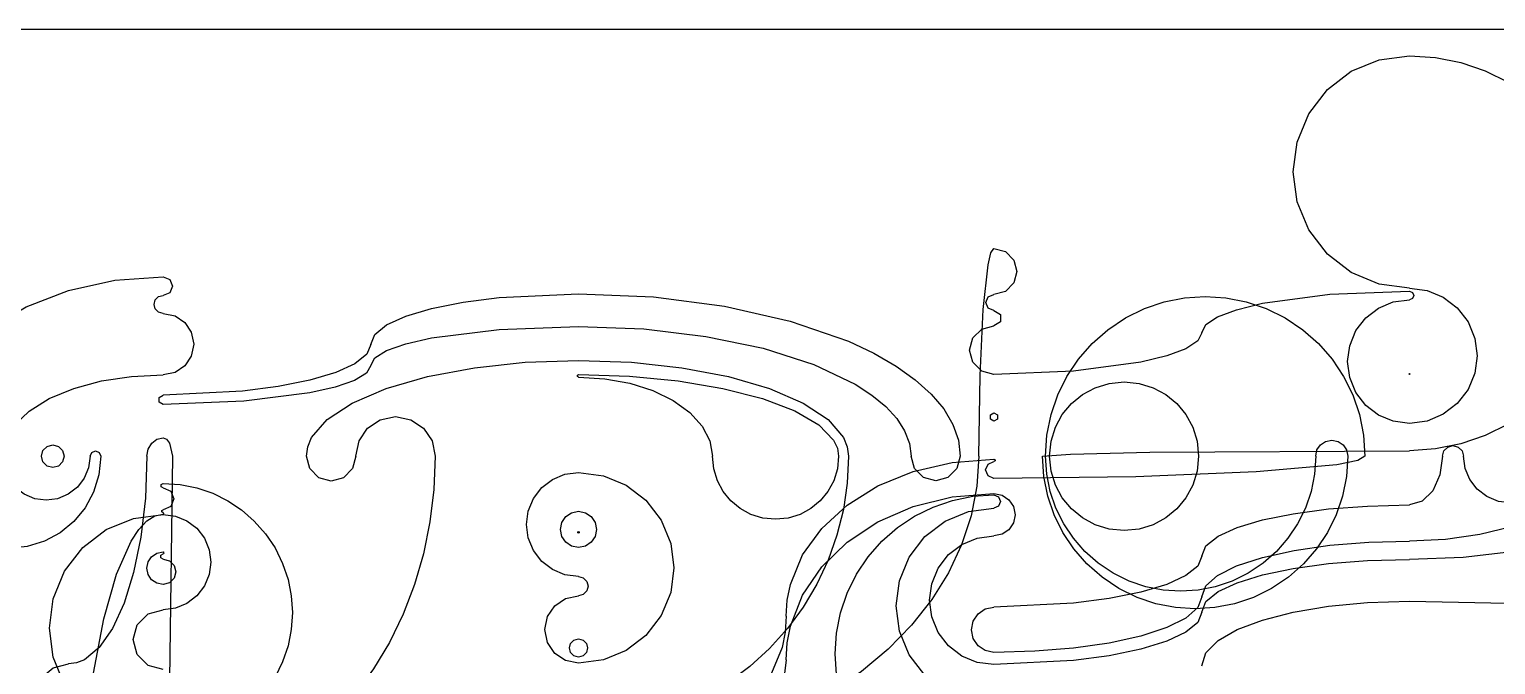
# Model space of a CAD drawing. Extents: x 13 to 254, y 51 to 292.
# Drawn here: x 93.1 to 198.6, y 246.4 to 292.1 of the extents above; entities that cross this region are included whole.
import ezdxf

# ---------------------------------------------------------------- set-up
doc = ezdxf.new("R2010")
doc.units = 0

msp = doc.modelspace()

# ---------------------------------------------------------------- linework, layer by layer
at = {"layer": 'Layer 1', "color": 7}
for points in [[(12.704984, 292.095016), (253.740097, 292.095016), (253.740097, 51.080186), (12.704984, 51.080186), (12.704984, 292.095016)], [(192.3512, 273.483678), (190.170144, 273.772996), (188.171614, 274.603445), (186.453063, 275.918767), (185.111945, 277.662705), (184.272007, 279.695961), (183.992028, 281.841732), (184.272007, 283.987503), (185.111945, 286.020758), (186.453063, 287.764696), (188.171614, 289.080018), (190.170144, 289.910467), (192.3512, 290.199785)], [(192.3512, 290.199785), (194.233347, 290.074845), (196.058635, 289.707992), (197.806357, 289.111182), (199.455807, 288.296366)], [(161.380342, 261.38775), (161.465576, 267.201156), (161.698016, 271.948444), (162.042772, 275.149154), (162.246364, 276.019399), (162.46495, 276.322827)], [(162.46495, 276.322827), (163.289267, 276.101981), (163.892708, 275.498621), (164.113583, 274.674414), (163.892708, 273.850208), (163.289267, 273.246847), (162.46495, 273.026002)], [(84.940687, 261.38775), (85.027552, 262.663773), (85.284934, 263.918182), (85.70801, 265.142513), (86.291959, 266.3283), (87.03196, 267.467077), (87.923192, 268.55038), (90.140058, 270.516696), (92.843763, 272.128951), (95.899144, 273.315293), (99.213081, 274.04767), (102.69245, 274.298029)], [(102.69245, 274.298029), (103.167362, 274.101341), (103.364078, 273.626492), (103.167362, 273.151643), (102.69245, 272.954954)], [(177.408075, 270.265145), (177.697836, 270.853023), (178.545518, 271.41295), (179.918654, 271.929192), (181.784773, 272.386015), (186.632686, 273.036196), (192.3512, 273.26451)], [(192.3512, 273.483678), (193.621077, 273.315229), (194.784682, 272.831716), (195.785275, 272.065896), (196.566114, 271.050522), (197.055151, 269.866699), (197.218164, 268.617366), (197.055151, 267.368033), (196.566114, 266.18421), (195.785275, 265.168836), (194.784682, 264.403016), (193.621077, 263.919503), (192.3512, 263.751053)], [(192.3512, 273.26451), (192.571505, 273.173269), (192.662758, 272.952994), (192.571505, 272.732718), (192.3512, 272.641477)], [(102.69245, 271.656056), (102.367682, 271.743066), (102.129935, 271.980781), (102.042914, 272.305505), (102.129935, 272.630229), (102.367682, 272.867944), (102.69245, 272.954954)], [(117.635575, 269.433677), (117.925356, 270.147908), (118.773053, 270.828179), (120.146195, 271.455375), (122.012315, 272.010381), (124.288247, 272.46545), (126.860214, 272.800303), (132.5787, 273.077686)], [(132.5787, 273.077686), (137.960979, 272.850992), (143.087347, 272.187843), (147.813754, 271.11364), (151.996148, 269.653783), (153.820309, 268.796339), (155.425446, 267.873333), (156.804102, 266.892429), (157.948819, 265.861295), (158.852137, 264.787594), (159.506599, 263.678993), (159.904746, 262.543157), (160.039119, 261.38775)], [(162.46495, 271.857343), (162.051711, 272.028489), (161.880542, 272.441672), (162.051711, 272.854856), (162.46495, 273.026002)], [(166.176296, 261.38775), (166.27733, 262.909343), (166.573985, 264.38497), (167.056597, 265.79789), (167.715499, 267.131363), (168.541024, 268.368649), (169.523507, 269.493008), (170.65328, 270.487698), (171.920679, 271.33598), (173.28911, 272.009291), (174.715539, 272.490228), (176.180634, 272.77879), (177.665061, 272.874977), (179.149488, 272.77879), (180.614582, 272.490228), (182.041012, 272.009291), (183.409443, 271.33598), (184.676841, 270.487698), (185.806615, 269.493008), (186.789098, 268.368649), (187.614623, 267.131363), (188.273525, 265.79789), (188.756136, 264.38497), (189.052792, 262.909343), (189.153826, 261.38775)], [(192.3512, 263.751053), (191.191211, 263.904927), (190.128297, 264.346599), (189.214289, 265.04615), (188.501018, 265.973659), (188.054299, 267.055042), (187.905393, 268.196265), (188.054299, 269.337489), (188.501018, 270.418871), (189.214289, 271.346381), (190.128297, 272.045932), (191.191211, 272.487604), (192.3512, 272.641477)], [(102.69245, 271.656056), (103.550929, 271.48276), (104.251972, 271.010167), (104.724628, 270.309218), (104.897947, 269.450854), (104.724628, 268.592489), (104.251972, 267.89154), (103.550929, 267.418947), (102.69245, 267.245651)], [(162.46495, 271.857343), (162.934599, 271.586227), (162.934599, 271.043996), (162.46495, 270.77288)], [(117.635575, 267.920129), (117.925356, 268.469109), (118.773053, 268.991987), (120.146195, 269.47407), (122.012315, 269.900664), (126.860214, 270.507823), (132.5787, 270.721029)], [(132.5787, 270.721029), (137.267651, 270.540035), (141.733658, 270.010575), (145.851225, 269.152928), (149.494857, 267.987375), (152.482404, 266.565858), (153.683466, 265.782702), (154.680724, 264.959441), (155.46768, 264.102195), (156.037836, 263.217085), (156.384695, 262.31023), (156.501758, 261.38775)], [(162.46495, 267.265804), (161.588058, 267.500735), (160.946128, 268.142579), (160.711165, 269.019354), (160.946128, 269.896129), (161.588058, 270.537973), (162.46495, 270.772904)], [(177.408075, 270.265145), (177.118294, 269.67727), (176.270597, 269.117347), (174.897455, 268.601109), (173.031335, 268.14429), (168.183436, 267.494115), (162.46495, 267.265804)], [(117.635575, 269.433677), (117.345794, 268.719447), (116.498097, 268.039175), (115.124955, 267.411979), (113.258835, 266.856974), (110.982903, 266.401905), (108.410936, 266.067052), (102.69245, 265.789668)], [(113.000576, 261.38775), (113.096379, 262.06909), (113.38024, 262.73889), (114.490872, 264.025788), (116.289931, 265.212281), (118.734876, 266.262208), (121.716747, 267.123081), (125.086476, 267.756536), (128.741362, 268.147593), (132.5787, 268.281274)], [(132.5787, 268.281274), (136.386656, 268.147593), (140.013556, 267.756536), (143.357483, 267.123081), (146.316522, 266.262208), (148.742746, 265.212281), (150.52803, 264.025788), (151.630157, 262.73889), (151.911846, 262.06909), (152.006914, 261.38775)], [(91.117721, 261.38775), (91.342181, 262.535906), (91.998794, 263.629472), (93.062411, 264.637717), (94.50788, 265.529912), (96.270784, 266.261455), (98.262993, 266.799745), (100.423788, 267.132053), (102.69245, 267.245651)], [(117.635575, 267.920129), (117.331962, 267.355654), (116.461233, 266.829901), (115.08348, 266.354132), (113.25879, 265.93961), (108.508958, 265.33936), (102.69245, 265.119254)], [(132.5787, 267.064469), (132.495877, 267.112281), (132.495877, 267.207904), (132.5787, 267.255715)], [(132.5787, 267.255715), (136.246187, 267.141922), (139.739297, 266.809043), (142.959873, 266.269828), (145.809758, 265.537028), (148.146483, 264.6433), (149.865911, 263.633323), (150.927383, 262.537879), (151.19868, 261.967726), (151.290242, 261.38775)], [(132.5787, 267.064469), (134.466792, 266.954385), (136.265111, 266.632355), (137.923124, 266.110714), (139.390299, 265.401797), (140.593289, 264.537197), (141.478483, 263.560136), (142.024949, 262.500395), (142.211756, 261.38775)], [(192.3512, 267.275868), (192.327927, 267.289303), (192.327927, 267.316173), (192.3512, 267.329608)], [(192.3512, 267.329608), (192.374473, 267.316173), (192.374473, 267.289303), (192.3512, 267.275868)], [(166.461794, 261.38775), (166.572705, 262.466488), (166.886424, 263.470985), (167.381453, 264.379793), (168.036294, 265.171462), (168.82945, 265.824543), (169.739423, 266.317585), (170.744715, 266.629141), (171.823829, 266.737759), (172.902943, 266.629141), (173.908235, 266.317585), (174.818208, 265.824543), (175.611364, 265.171462), (176.266205, 264.379793), (176.761235, 263.470985), (177.074953, 262.466488), (177.185865, 261.38775)], [(102.69245, 265.119254), (102.402113, 265.286858), (102.402113, 265.622065), (102.69245, 265.789668)], [(116.568086, 261.38775), (116.792003, 262.496704), (117.402646, 263.402287), (118.308351, 264.012848), (119.417453, 264.236735), (120.526555, 264.012848), (121.43226, 263.402287), (122.042903, 262.496704), (122.26682, 261.38775)], [(162.46495, 263.909166), (162.208219, 264.05737), (162.208219, 264.353778), (162.46495, 264.501982)], [(162.46495, 264.501982), (162.721681, 264.353778), (162.721681, 264.05737), (162.46495, 263.909166)], [(101.533772, 261.38775), (101.621971, 261.894788), (101.873141, 262.324635), (102.249043, 262.611849), (102.69245, 262.712705)], [(102.69245, 262.712705), (102.949105, 262.611849), (103.166686, 262.324635), (103.363121, 261.38775)], [(199.455807, 263.688579), (197.806357, 262.873764), (196.058635, 262.276953), (194.233347, 261.9101), (192.3512, 261.78516)], [(93.93652, 261.38775), (94.046012, 261.796324), (94.345149, 262.095421), (94.753777, 262.204898), (95.162406, 262.095421), (95.461543, 261.796324), (95.571035, 261.38775)], [(97.447772, 261.38775), (97.56017, 261.659067), (97.831523, 261.77145), (98.102876, 261.659067), (98.215275, 261.38775)], [(165.956692, 261.38775), (167.965854, 261.539832), (173.687464, 261.668761), (192.3512, 261.78516)], [(185.608814, 261.38775), (185.699677, 261.83775), (185.947469, 262.205225), (186.314993, 262.452983), (186.765053, 262.543834), (187.215114, 262.452983), (187.582638, 262.205225), (187.83043, 261.83775), (187.921293, 261.38775)], [(194.720941, 261.38775), (194.82332, 261.769783), (195.103024, 262.04945), (195.485108, 262.151815), (195.867192, 262.04945), (196.146897, 261.769783), (196.249276, 261.38775)], [(98.215275, 261.38775), (98.080428, 260.05028), (97.693682, 258.804557), (97.081727, 257.677266), (96.271253, 256.695094), (95.288949, 255.884729), (94.161508, 255.272855), (92.915617, 254.886161), (91.577969, 254.751333), (90.24032, 254.886161), (88.99443, 255.272855), (87.866988, 255.884729), (86.884685, 256.695094), (86.074211, 257.677266), (85.462256, 258.804557), (85.07551, 260.05028), (84.940663, 261.38775)], [(97.447772, 261.38775), (97.338213, 260.562049), (97.023739, 259.805449), (96.525653, 259.154843), (95.865259, 258.647124), (95.095306, 258.329142), (94.282746, 258.223148), (93.470186, 258.329142), (92.700233, 258.647124), (92.039839, 259.154843), (91.541754, 259.805449), (91.227279, 260.562049), (91.117721, 261.38775)], [(95.571035, 261.38775), (95.461543, 260.979176), (95.162406, 260.680079), (94.753777, 260.570602), (94.345149, 260.680079), (94.046012, 260.979176), (93.93652, 261.38775)], [(101.533772, 261.38775), (101.419316, 258.376601), (101.091052, 255.572005), (100.571633, 253.034045), (99.883715, 250.822802), (99.049949, 248.998356), (98.092992, 247.620791), (97.035497, 246.750187), (96.476127, 246.52377), (95.900118, 246.446625)], [(122.26682, 261.38775), (122.171036, 259.00227), (121.887229, 256.657195), (121.420714, 254.368351), (120.77681, 252.151563), (119.960831, 250.022658), (118.978096, 247.997462), (117.83392, 246.091802), (116.53362, 244.321502), (115.097861, 242.718224), (113.55232, 241.307448), (111.909834, 240.095729), (110.183237, 239.089622), (108.385365, 238.295684), (106.529053, 237.720469), (104.627136, 237.370533), (102.69245, 237.25243)], [(103.363121, 261.38775), (103.166686, 245.32984), (102.949105, 240.407079), (102.69245, 238.678435)], [(116.568086, 261.38775), (116.329108, 260.495992), (115.676209, 259.84318), (114.784331, 259.604234), (113.892454, 259.84318), (113.239554, 260.495992), (113.000576, 261.38775)], [(161.380342, 261.38775), (161.239406, 259.223088), (160.821813, 257.09509), (160.135386, 255.018117), (159.187948, 253.006532), (157.987321, 251.074694), (156.541328, 249.236965), (154.857792, 247.507706), (152.944536, 245.901278), (150.831967, 244.446411), (148.557866, 243.166226), (146.141118, 242.066673), (143.600611, 241.153699), (140.95523, 240.433253), (138.22386, 239.911284), (135.425388, 239.593741), (132.5787, 239.486571)], [(152.006914, 261.38775), (151.911846, 259.454034), (151.630157, 257.553071), (151.167126, 255.69769), (150.52803, 253.900719), (149.718144, 252.174988), (148.742746, 250.533325), (147.607113, 248.98856), (146.316522, 247.553521), (144.891483, 246.253873), (143.357483, 245.11027), (141.727261, 244.128028), (140.013556, 243.312459), (138.229108, 242.668877), (136.386656, 242.202596), (134.49894, 241.918931), (132.5787, 241.823195)], [(151.290242, 261.38775), (151.198021, 260.473057), (150.933526, 259.621108), (150.51501, 258.850156), (149.960728, 258.17845), (149.288933, 257.624242), (148.517877, 257.205783), (147.665815, 256.941324), (146.750999, 256.849115), (145.836183, 256.941324), (144.984121, 257.205783), (144.213065, 257.624242), (143.541269, 258.17845), (142.986987, 258.850156), (142.568472, 259.621108), (142.303977, 260.473057), (142.211756, 261.38775)], [(147.521825, 249.890184), (147.598975, 251.043887), (147.825416, 252.164263), (148.69613, 254.282348), (150.073876, 256.199064), (151.898565, 257.869036), (154.110107, 259.246888), (156.648411, 260.287247), (159.453389, 260.944738), (162.46495, 261.173984)], [(160.039119, 261.38775), (159.802161, 260.503528), (159.154779, 259.856233), (158.270439, 259.619306), (157.386099, 259.856233), (156.738717, 260.503528), (156.501758, 261.38775)], [(162.46495, 259.792086), (162.039582, 259.970609), (161.863712, 260.397034), (162.039582, 260.823459), (162.46495, 261.001982)], [(189.153802, 261.38775), (188.636244, 261.074998), (187.122234, 260.777116), (181.336818, 260.259445), (172.678331, 259.913548), (162.46495, 259.792086)], [(162.46495, 261.173984), (162.539439, 261.130984), (162.539439, 261.044983), (162.46495, 261.001982)], [(187.921317, 261.38775), (187.824737, 259.933234), (187.541159, 258.522657), (187.079822, 257.172024), (186.449967, 255.897335), (185.660834, 254.714593), (184.721663, 253.6398), (183.641693, 252.688959), (182.430166, 251.878072), (181.12206, 251.234443), (179.758513, 250.774708), (178.358005, 250.498867), (176.939016, 250.40692), (175.520028, 250.498867), (174.11952, 250.774708), (172.755973, 251.234443), (171.447866, 251.878072), (170.236339, 252.688959), (169.15637, 253.6398), (168.217199, 254.714593), (167.428065, 255.897335), (166.79821, 257.172024), (166.336874, 258.522657), (166.053295, 259.933234), (165.956716, 261.38775)], [(185.60879, 261.38775), (185.523345, 260.100911), (185.272457, 258.852946), (184.864304, 257.658013), (184.307058, 256.530271), (183.608897, 255.483875), (182.777993, 254.532985), (181.822523, 253.691757), (180.750661, 252.974349), (179.593353, 252.404918), (178.386996, 251.998181), (177.147938, 251.754139), (175.892531, 251.672791), (174.637124, 251.754139), (173.398067, 251.998181), (172.19171, 252.404918), (171.034402, 252.974349), (169.96254, 253.691757), (169.00707, 254.532985), (168.176166, 255.483875), (167.478004, 256.530271), (166.920759, 257.658013), (166.512605, 258.852946), (166.261718, 260.100911), (166.176272, 261.38775)], [(177.185865, 261.38775), (177.074953, 260.309012), (176.761235, 259.304515), (176.266205, 258.395707), (175.611364, 257.604038), (174.818208, 256.950957), (173.908235, 256.457915), (172.902943, 256.146359), (171.823829, 256.037741), (170.744715, 256.146359), (169.739423, 256.457915), (168.82945, 256.950957), (168.036294, 257.604038), (167.381453, 258.395707), (166.886424, 259.304515), (166.572705, 260.309012), (166.461794, 261.38775)], [(205.594036, 261.38775), (205.337228, 260.191309), (204.585986, 259.051755), (203.369084, 258.001109), (201.715299, 257.071393), (199.698332, 256.309085), (197.419014, 255.748158), (194.946814, 255.401875), (192.3512, 255.2835)], [(194.720941, 261.38775), (194.540555, 260.045595), (194.02686, 258.907771), (193.25806, 258.147501), (192.3512, 257.88053)], [(212.083585, 261.38775), (211.987027, 260.653169), (211.700929, 259.93103), (211.230649, 259.226207), (210.581546, 258.543573), (208.768312, 257.264365), (206.304103, 256.132395), (203.298737, 255.204252), (199.902457, 254.521298), (196.218774, 254.099683), (192.3512, 253.955556)], [(202.969617, 261.38775), (202.853303, 260.511136), (202.519438, 259.707883), (201.99064, 259.01716), (201.289526, 258.478136), (200.472097, 258.140547), (199.609434, 258.028017), (198.746772, 258.140547), (197.929343, 258.478136), (197.228229, 259.01716), (196.699431, 259.707883), (196.365566, 260.511136), (196.249252, 261.38775)], [(132.5787, 252.728615), (131.601408, 252.858253), (130.705902, 253.230363), (129.93585, 253.819735), (129.334919, 254.601162), (128.958558, 255.512228), (128.833104, 256.47371), (128.958558, 257.435191), (129.334919, 258.346257), (129.93585, 259.127684), (130.705902, 259.717057), (131.601408, 260.089166), (132.5787, 260.218804)], [(132.5787, 260.218804), (134.369367, 259.981271), (136.010179, 259.299465), (137.421126, 258.219573), (138.522197, 256.787784), (139.211793, 255.118462), (139.441659, 253.356764), (139.211793, 251.595066), (138.522197, 249.925744), (137.421126, 248.493954), (136.010179, 247.414063), (134.369367, 246.732256), (132.5787, 246.494723)], [(102.69245, 259.112563), (102.552541, 259.193329), (102.552541, 259.354861), (102.69245, 259.435626)], [(102.69245, 259.435626), (103.924632, 259.353832), (105.11959, 259.113665), (106.263769, 258.722952), (107.343611, 258.189518), (108.345562, 257.521189), (109.256064, 256.725791), (110.061561, 255.811148), (110.748498, 254.785088), (111.293743, 253.677232), (111.683204, 252.522423), (111.91688, 251.336312), (111.994772, 250.134549), (111.91688, 248.932786), (111.683204, 247.746674), (111.293743, 246.591865), (110.748498, 245.48401)], [(102.69245, 259.112563), (103.246905, 258.880244), (103.476198, 258.324592), (103.246905, 257.768941), (102.69245, 257.536621)], [(147.521825, 246.749727), (147.598975, 247.971621), (147.825416, 249.158219), (148.69613, 251.401497), (150.073876, 253.431504), (151.898565, 255.200182), (154.110107, 256.659475), (156.648411, 257.761326), (159.453389, 258.457678), (162.46495, 258.700475)], [(151.135676, 245.706845), (151.04001, 247.182828), (151.135676, 248.658811), (151.422673, 250.115571), (151.901002, 251.533886), (152.570662, 252.894533), (153.414345, 254.154722), (154.403642, 255.278069), (155.521903, 256.254962), (156.75248, 257.075792), (158.078723, 257.730945), (159.483982, 258.210812), (160.951607, 258.50578), (162.46495, 258.606238)], [(162.46495, 258.700475), (163.055832, 258.579075), (163.537973, 258.252334), (163.862844, 257.768967), (163.981919, 257.177688), (163.862844, 256.586408), (163.537973, 256.103041), (163.055832, 255.7763), (162.46495, 255.6549)], [(162.46495, 258.606238), (162.79969, 258.465515), (162.938057, 258.129832), (162.79969, 257.794148), (162.46495, 257.653425)], [(102.69245, 257.32276), (102.599833, 257.376225), (102.599833, 257.483156), (102.69245, 257.536621)], [(132.5787, 254.822596), (132.073682, 254.926503), (131.66163, 255.205865), (131.383999, 255.619055), (131.282243, 256.124446), (131.383999, 256.629837), (131.66163, 257.043027), (132.073682, 257.322389), (132.5787, 257.426296)], [(132.5787, 257.426296), (133.083718, 257.322389), (133.49577, 257.043027), (133.773401, 256.629837), (133.875157, 256.124446), (133.773401, 255.619055), (133.49577, 255.205865), (133.083718, 254.926503), (132.5787, 254.822596)], [(162.46495, 243.581037), (160.628837, 243.824598), (158.946382, 244.523708), (157.499626, 245.631007), (156.370611, 247.099134), (155.663513, 248.810822), (155.427814, 250.617231), (155.663513, 252.42364), (156.370611, 254.135328), (157.499626, 255.603455), (158.946382, 256.710754), (160.628837, 257.409864), (162.46495, 257.653425)], [(177.408075, 254.204129), (177.711683, 254.945053), (178.582408, 255.635152), (179.96016, 256.259641), (181.784849, 256.803739), (183.996388, 257.25266), (186.534685, 257.591621), (189.339652, 257.805839), (192.3512, 257.88053)], [(102.69245, 240.848915), (100.559127, 241.131901), (98.604334, 241.944175), (96.923393, 243.230712), (95.611625, 244.936484), (94.790069, 246.925242), (94.516218, 249.024053), (94.790069, 251.122864), (95.611625, 253.111622), (96.923393, 254.817394), (98.604334, 256.10393), (100.559127, 256.916205), (102.69245, 257.199191)], [(96.673503, 231.5055), (96.790224, 236.547547), (97.131668, 241.34986), (97.684757, 245.777495), (98.436412, 249.695506), (99.353135, 252.908026), (100.389099, 255.271888), (100.941929, 256.118105), (101.512728, 256.731196), (102.097551, 257.104174), (102.69245, 257.230053)], [(102.69245, 257.32276), (102.732599, 257.299583), (102.732599, 257.25323), (102.69245, 257.230053)], [(102.69245, 257.199191), (103.587275, 257.080492), (104.407215, 256.739782), (105.112288, 256.200143), (105.662511, 255.484655), (106.007113, 254.650468), (106.121981, 253.770119), (106.007113, 252.88977), (105.662511, 252.055583), (105.112288, 251.340095), (104.407215, 250.800456), (103.587275, 250.459746), (102.69245, 250.341047)], [(132.5787, 255.852219), (132.524078, 255.88375), (132.524078, 255.946814), (132.5787, 255.978346)], [(132.5787, 255.978346), (132.633322, 255.946814), (132.633322, 255.88375), (132.5787, 255.852219)], [(162.46495, 246.393961), (161.256617, 246.554246), (160.149405, 247.014326), (159.197306, 247.743031), (158.454309, 248.709195), (157.988972, 249.835645), (157.83386, 251.02443), (157.988972, 252.213215), (158.454309, 253.339665), (159.197306, 254.305829), (160.149405, 255.034535), (161.256617, 255.494614), (162.46495, 255.6549)], [(177.408075, 251.280473), (177.697856, 252.065072), (178.545553, 252.812365), (179.918695, 253.501354), (181.784815, 254.11104), (184.060747, 254.610944), (186.632714, 254.978787), (189.422328, 255.205872), (192.3512, 255.2835)], [(102.69245, 252.15117), (102.235382, 252.243436), (101.862135, 252.495052), (101.610485, 252.868249), (101.518207, 253.325256), (101.610485, 253.782263), (101.862135, 254.15546), (102.235382, 254.407076), (102.69245, 254.499342)], [(102.69245, 253.990148), (102.528615, 254.084725), (102.528615, 254.27388), (102.69245, 254.368457)], [(102.69245, 254.499342), (102.756662, 254.433899), (102.69245, 254.368457)], [(102.69245, 253.990148), (103.152256, 253.86696), (103.488857, 253.530404), (103.612062, 253.070659), (103.488857, 252.610915), (103.152256, 252.274359), (102.69245, 252.15117)], [(177.408075, 254.204129), (177.118294, 253.483545), (176.270597, 252.797222), (174.897455, 252.164446), (173.031335, 251.604504), (170.755403, 251.145386), (168.183436, 250.807555), (162.46495, 250.527704)], [(177.408075, 250.174782), (177.711666, 250.936745), (178.58238, 251.646439), (179.960126, 252.288662), (181.784815, 252.84821), (183.996357, 253.309879), (186.534661, 253.658466), (189.339639, 253.878768), (192.3512, 253.95558)], [(132.5787, 252.728615), (132.924197, 252.636052), (133.177118, 252.383164), (133.269694, 252.037714), (133.177118, 251.692263), (132.924197, 251.439375), (132.5787, 251.346812)], [(132.5787, 246.494723), (131.634248, 246.685374), (130.862998, 247.205295), (130.343007, 247.976442), (130.152331, 248.920768), (130.343007, 249.865094), (130.862998, 250.63624), (131.634248, 251.156161), (132.5787, 251.346812)], [(177.408075, 251.280473), (177.118294, 250.495875), (176.270597, 249.748582), (174.897455, 249.059592), (173.031335, 248.449906), (170.755403, 247.950003), (168.183436, 247.582159), (165.393822, 247.355075), (162.46495, 247.277447)], [(102.69245, 246.046107), (101.618577, 246.333812), (100.832448, 247.119836), (100.544705, 248.193565), (100.832448, 249.267294), (101.618577, 250.053318), (102.69245, 250.341023)], [(162.46495, 247.277447), (161.834291, 247.406947), (161.31968, 247.755634), (160.972924, 248.271509), (160.845826, 248.902575), (160.972924, 249.533642), (161.31968, 250.049517), (161.834291, 250.398203), (162.46495, 250.527704)], [(177.408075, 250.174782), (177.118294, 249.433741), (176.270597, 248.727934), (174.897455, 248.077194), (173.031335, 247.501354), (170.755403, 247.029203), (168.183436, 246.681781), (162.46495, 246.393984)], [(177.408075, 246.31947), (177.711666, 247.255656), (178.58238, 248.127622), (179.960126, 248.91669), (181.784815, 249.604179), (183.996357, 250.171409), (186.534661, 250.5997), (189.339639, 250.870374), (192.3512, 250.964749)], [(192.3512, 250.964749), (202.917585, 250.734578), (206.12002, 250.484784), (206.990734, 250.337271), (207.294325, 250.178894)], [(147.521825, 249.890184), (147.444672, 248.736483), (147.218228, 247.616108), (146.347511, 245.498027), (144.969763, 243.581315), (143.145074, 241.911347), (140.933533, 240.533498), (138.395231, 239.493142), (135.590257, 238.835653), (132.5787, 238.606407)], [(132.5787, 246.942694), (132.25135, 247.030396), (132.011713, 247.270001), (131.924, 247.597307), (132.011713, 247.924613), (132.25135, 248.164218), (132.5787, 248.251919)], [(132.5787, 248.251919), (132.90605, 248.164218), (133.145687, 247.924613), (133.2334, 247.597307), (133.145687, 247.270001), (132.90605, 247.030396), (132.5787, 246.942694)], [(90.266441, 231.5055), (90.37569, 234.43398), (90.695279, 237.223221), (91.212965, 239.794844), (91.916507, 242.070471), (92.774551, 243.936341), (93.744203, 245.3093), (94.79591, 246.156883), (95.900118, 246.446625)], [(147.521825, 246.749727), (147.232044, 244.407364), (146.384347, 242.176373), (145.011205, 240.119445), (143.145085, 238.299271), (140.869153, 236.806844), (138.297186, 235.708675), (135.507572, 235.03073), (132.5787, 234.798978)]]:
    msp.add_lwpolyline(points, dxfattribs=at)

doc.saveas('drawing.dxf')
